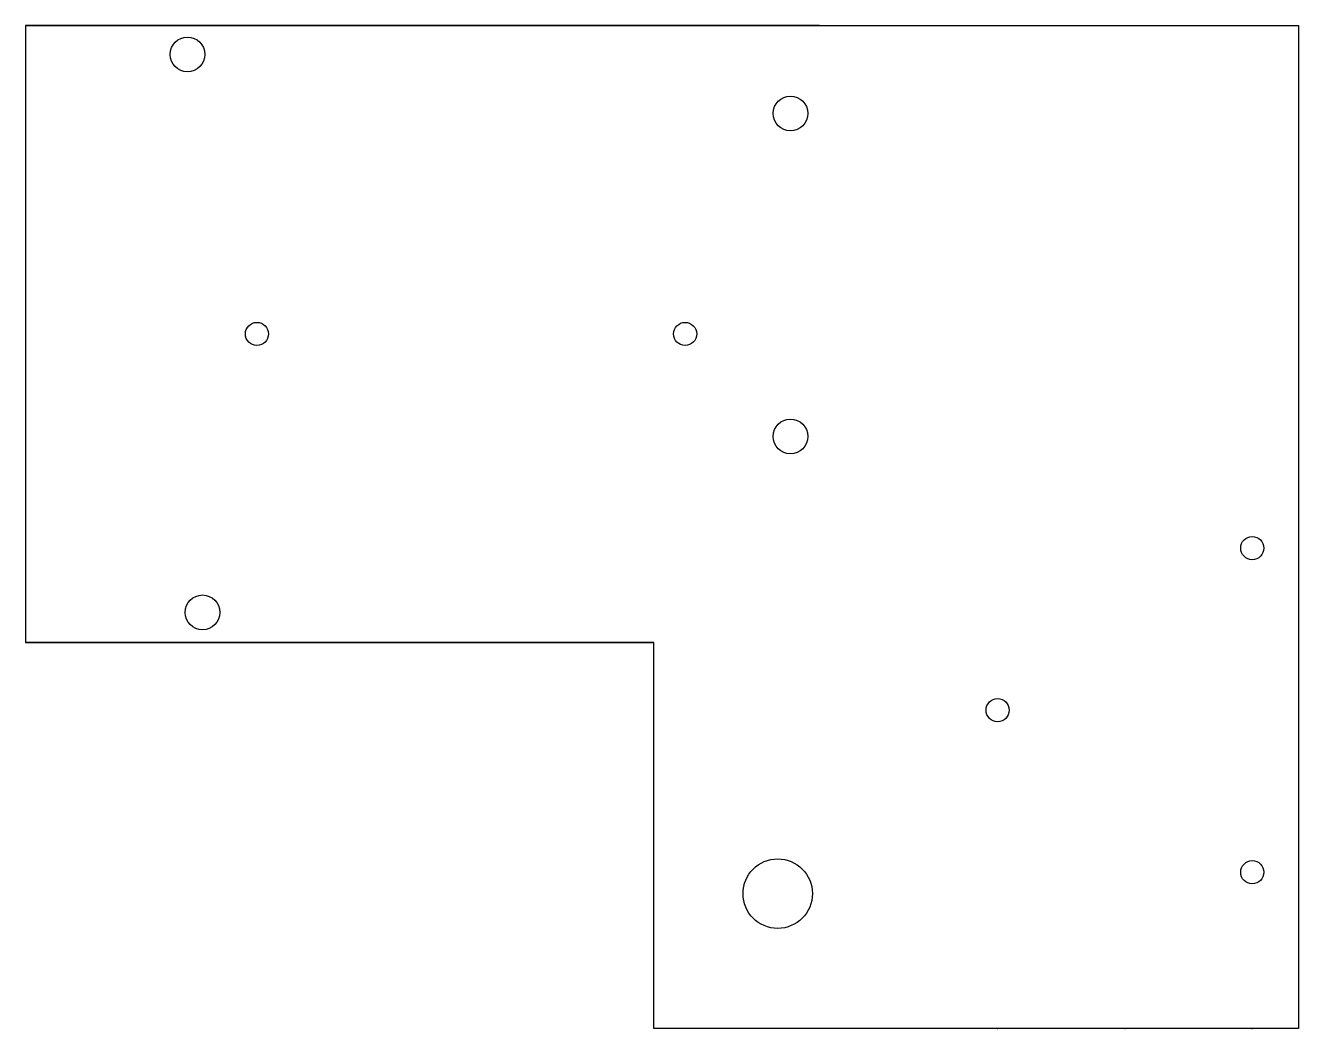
# Model space of a CAD drawing. Header units: inches. Extents: x 27 to 137, y 12 to 99.
import ezdxf

# ---------------------------------------------------------------- set-up
doc = ezdxf.new("R2010")
doc.units = ezdxf.units.IN
doc.header["$MEASUREMENT"] = 0
doc.layers.add('arduino_stand v6_Sketch1', color=7, linetype='Continuous')

msp = doc.modelspace()

# ---------------------------------------------------------------- linework, layer by layer
at = {"layer": 'arduino_stand v6_Sketch1', "color": 4}
for p, q in [((26.59, 98.92), (26.59, 45.62)), ((26.59, 98.92), (26.59, 45.62)), ((26.59, 98.92), (136.59, 98.92)), ((95.19, 98.92), (26.59, 98.92)), ((26.59, 98.92), (80.89, 98.92)), ((136.59, 98.92), (136.59, 45.62)), ((26.59, 45.62), (80.89, 45.62)), ((80.89, 45.62), (26.59, 45.62)), ((26.59, 45.62), (80.89, 45.62)), ((80.89, 12.27), (80.89, 45.62)), ((136.59, 45.62), (136.59, 12.27)), ((136.59, 12.27), (80.89, 12.27)), ((136.59, 12.27), (106.59, 12.27))]:
    msp.add_line(p, q, dxfattribs=at)
for centre, radius in [((40.59, 96.42), 1.5), ((92.69, 91.32), 1.5), ((46.59, 72.27), 1), ((83.59, 72.27), 1), ((92.69, 63.42), 1.5), ((132.59, 53.77), 1), ((41.89, 48.22), 1.5), ((110.59, 39.77), 1), ((91.59, 23.92), 3), ((132.59, 25.77), 1)]:
    msp.add_circle(centre, radius, dxfattribs=at)
for p in [(91.59, 98.92), (40.59, 45.62), (41.89, 45.62), (110.59, 12.27), (121.59, 12.27), (132.59, 12.27)]:
    msp.add_point(p, dxfattribs=at)

doc.saveas('drawing.dxf')
